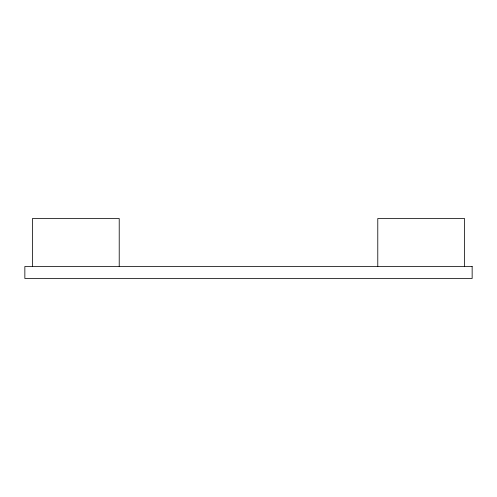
<?xml version="1.0" encoding="UTF-8"?>
<svg xmlns="http://www.w3.org/2000/svg" width="497" height="497" viewBox="0 0 497 497"><rect width="100%" height="100%" fill="white"/><g stroke="black" fill="none" stroke-linecap="round" stroke-linejoin="round"><path stroke-width="0.75" d="M464.546 266.485L464.546 218.518L377.782 218.518L377.782 266.485M119.218 266.485L119.218 218.518L32.454 218.518L32.454 266.485M472.15 266.485L24.85 266.485L24.85 278.482L472.15 278.482L472.15 266.485"/></g></svg>
